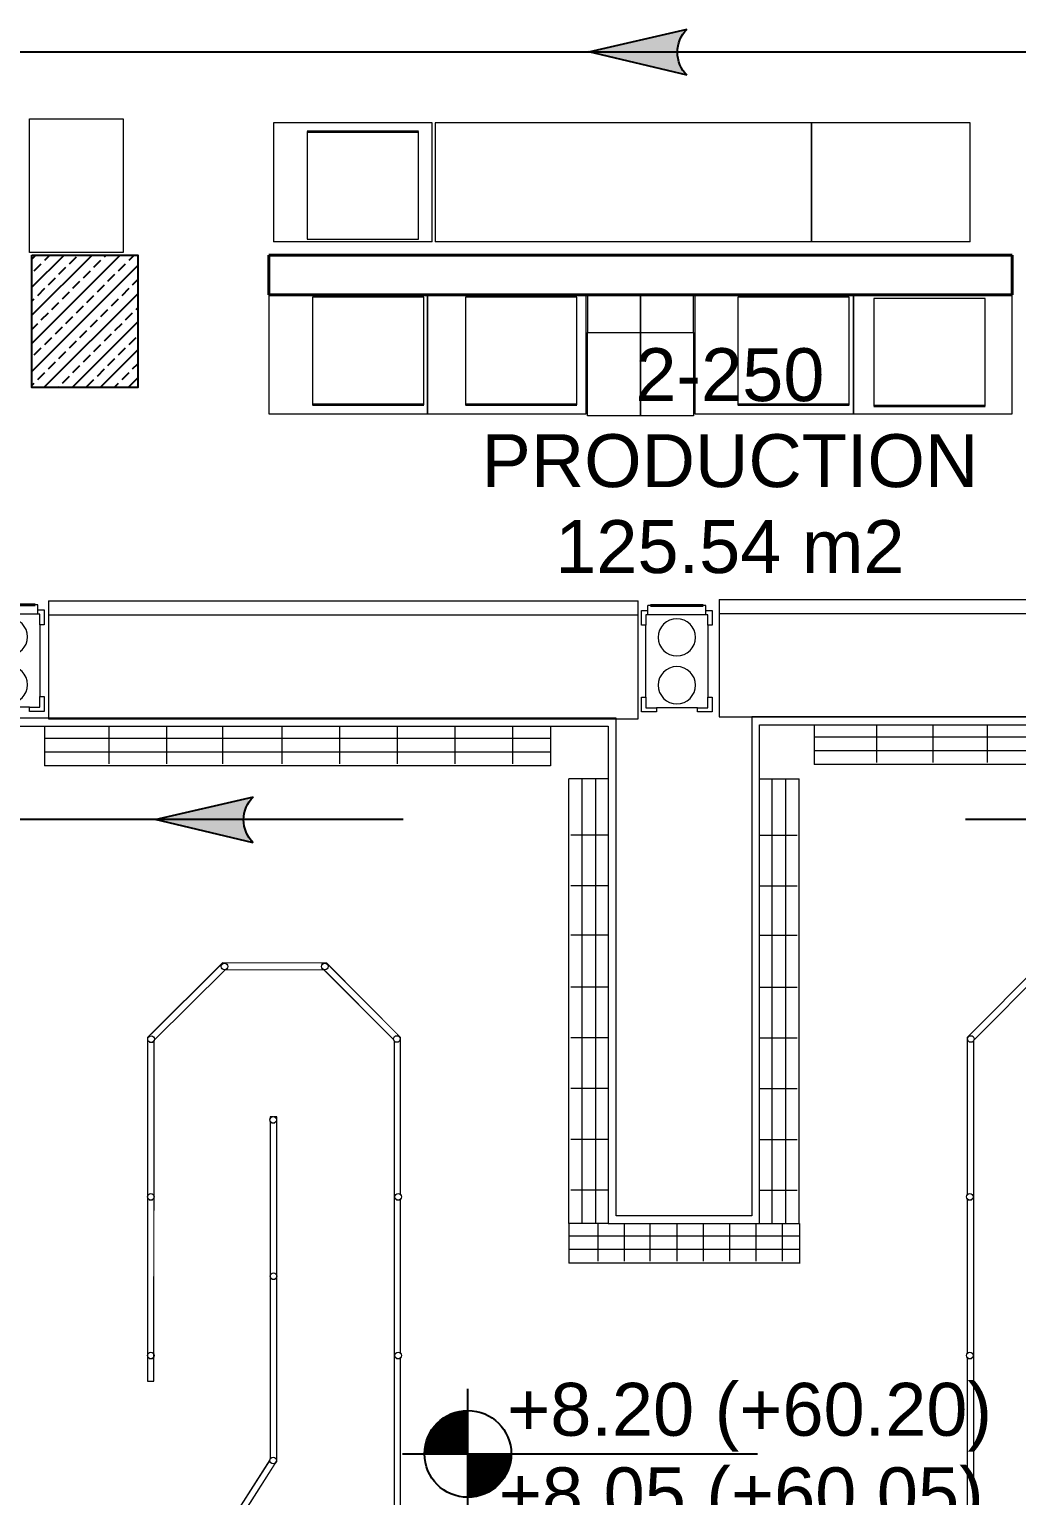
# Model space of a CAD drawing. Header units: metres. Extents: x -9891 to 773, y -8413 to 232.
# Drawn here: x -2600 to -1854, y -4176 to -3067 of the extents above; entities that cross this region are included whole.
import ezdxf
from ezdxf.enums import TextEntityAlignment as Align

# ---------------------------------------------------------------- set-up
doc = ezdxf.new("R2010")
doc.units = ezdxf.units.M
doc.header["$LTSCALE"] = 0.01
doc.header["$MEASUREMENT"] = 0
doc.linetypes.add('Wipeout_Contour', pattern=[5, 0, -5])
doc.layers.get('0').update_dxf_attribs({"color": 30, "lineweight": 0})
for name, color, linetype in [('6', 242, 'Continuous'), ('V-0_Hatch_Concrete', 252, 'Continuous'), ('V-2_Column', 160, 'Continuous'), ('V_KOT', 2, 'Continuous')]:
    doc.layers.add(name, color=color, linetype=linetype)
doc.layers.add('AI-040 @ 250', color=2, linetype='Continuous', lineweight=20)
doc.layers.add('SP1-Equipment', color=4, linetype='Continuous', lineweight=9)
doc.styles.add('ALANLAR_B8$0$ALANLAR_B8$0$VIVA_100', font='arial.ttf', dxfattribs={"height": 25})
doc.styles.add('ARIAL', font='arial.ttf', dxfattribs={"width": 0.9})

# ---------------------------------------------------------------- blocks, each defined once
blk = doc.blocks.new('150714_ARSA$0$KOLON 80X120')
at = {"layer": 'V-0_Hatch_Concrete'}
h = blk.add_hatch(dxfattribs=at)
h.set_pattern_fill('ANSI33', color=256, scale=60)
h.set_pattern_definition([(45, (-19036.79, -4512.143), (-10.606602, 10.606602), []), (45, (-19026.183, -4512.143), (-10.606602, 10.606602), [7.5, -3.75])])
h.paths.add_polyline_path([(0, 100), (80, 100), (80, 0), (0, 0)])
at = {"layer": 'V-2_Column'}
blk.add_lwpolyline([(0, 100), (80, 100), (80, 0), (0, 0), (0, 100)], dxfattribs=at)
blk = doc.blocks.new('Wall_191_1', base_point=(-14839, -24990))
at = {"layer": 'SP1-Equipment', "color": 7, "linetype": 'Continuous', "lineweight": 40}
for p, q in [((-14839, -24690), (-20459, -24690)), ((-20459, -24690), (-20459, -24990)), ((-14839, -24990), (-14839, -24690)), ((-20459, -24990), (-14839, -24990))]:
    blk.add_line(p, q, dxfattribs=at)
blk = doc.blocks.new('Wall_192_1', base_point=(-21902, -35378))
at = {"color": 254, "linetype": 'Wipeout_Contour', "lineweight": 0, "ltscale": 164787.174527}
blk.add_wipeout([(-21937, -35343), (-21902, -35378), (-21311, -34788), (-21347, -34752)], dxfattribs=at).dxf.layer = 'SP1-Equipment'
at = {"layer": 'SP1-Equipment', "color": 7, "linetype": 'Continuous', "lineweight": 20}
blk.add_line((-21937, -35343), (-21902, -35378), dxfattribs=at)
at = {"color": 254, "linetype": 'Wipeout_Contour', "lineweight": 0, "ltscale": 160488.646338}
blk.add_wipeout([(-21311, -34717), (-21276, -34752), (-20374, -33850), (-20409, -33815)], dxfattribs=at).dxf.layer = 'SP1-Equipment'
at = {"color": 254, "linetype": 'Wipeout_Contour', "lineweight": 0, "ltscale": 197449.507403}
blk.add_wipeout([(-20398, -33803), (-20409, -33815), (-20391, -33832), (-20399, -33814), (-20395, -33804)], dxfattribs=at).dxf.layer = 'SP1-Equipment'
at = {"color": 254, "linetype": 'Wipeout_Contour', "lineweight": 0, "ltscale": 285347.931055}
blk.add_wipeout([(-21311, -34717), (-21347, -34752), (-21324, -34775), (-21331, -34758), (-21324, -34740), (-21306, -34733), (-21288, -34740)], dxfattribs=at).dxf.layer = 'SP1-Equipment'
at = {"color": 254, "linetype": 'Wipeout_Contour', "lineweight": 0, "ltscale": 236939.0596}
blk.add_wipeout([(-20391, -33832), (-20374, -33850), (-20348, -33824), (-20352, -33822), (-20356, -33832), (-20374, -33839)], dxfattribs=at).dxf.layer = 'SP1-Equipment'
at = {"color": 254, "linetype": 'Wipeout_Contour', "lineweight": 0, "ltscale": 122378.811117}
blk.add_wipeout([(-21306, -34783), (-21324, -34775), (-21311, -34788)], dxfattribs=at).dxf.layer = 'SP1-Equipment'
at = {"color": 254, "linetype": 'Wipeout_Contour', "lineweight": 0, "ltscale": 122247.043925}
blk.add_wipeout([(-21276, -34752), (-21288, -34740), (-21281, -34757)], dxfattribs=at).dxf.layer = 'SP1-Equipment'
at = {"layer": 'SP1-Equipment', "color": 7, "linetype": 'Continuous', "lineweight": 20}
for p, q in [((-20398, -33803), (-21937, -35343)), ((-21281, -34757), (-20348, -33824)), ((-21902, -35378), (-21306, -34783))]:
    blk.add_line(p, q, dxfattribs=at)
blk = doc.blocks.new('Wall_193_1', base_point=(-20348, -33824))
at = {"color": 254, "linetype": 'Wipeout_Contour', "lineweight": 0, "ltscale": 155532.951918}
blk.add_wipeout([(-20398, -33789), (-20348, -33789), (-20348, -32445), (-20398, -32445)], dxfattribs=at).dxf.layer = 'SP1-Equipment'
at = {"color": 254, "linetype": 'Wipeout_Contour', "lineweight": 0, "ltscale": 151168.569912}
blk.add_wipeout([(-20398, -32395), (-20348, -32395), (-20348, -31264), (-20398, -31264)], dxfattribs=at).dxf.layer = 'SP1-Equipment'
at = {"color": 254, "linetype": 'Wipeout_Contour', "lineweight": 0, "ltscale": 197357.168452}
blk.add_wipeout([(-20398, -33789), (-20398, -33803), (-20395, -33804), (-20391, -33797), (-20374, -33789)], dxfattribs=at).dxf.layer = 'SP1-Equipment'
at = {"color": 254, "linetype": 'Wipeout_Contour', "lineweight": 0, "ltscale": 149276.262576}
blk.add_wipeout([(-20398, -31264), (-20373, -31264), (-20391, -31257), (-20398, -31241)], dxfattribs=at).dxf.layer = 'SP1-Equipment'
at = {"color": 254, "linetype": 'Wipeout_Contour', "lineweight": 0, "ltscale": 153135.422886}
blk.add_wipeout([(-20398, -32395), (-20398, -32420), (-20390, -32402), (-20373, -32395)], dxfattribs=at).dxf.layer = 'SP1-Equipment'
at = {"color": 254, "linetype": 'Wipeout_Contour', "lineweight": 0, "ltscale": 236764.454217}
blk.add_wipeout([(-20374, -33789), (-20356, -33797), (-20349, -33814), (-20352, -33822), (-20348, -33824), (-20348, -33789)], dxfattribs=at).dxf.layer = 'SP1-Equipment'
at = {"color": 254, "linetype": 'Wipeout_Contour', "lineweight": 0, "ltscale": 149160.402922}
blk.add_wipeout([(-20398, -31215), (-20398, -31237), (-20391, -31221), (-20374, -31215)], dxfattribs=at).dxf.layer = 'SP1-Equipment'
at = {"color": 254, "linetype": 'Wipeout_Contour', "lineweight": 0, "ltscale": 153251.203785}
blk.add_wipeout([(-20398, -32445), (-20373, -32445), (-20390, -32437), (-20398, -32420)], dxfattribs=at).dxf.layer = 'SP1-Equipment'
at = {"color": 254, "linetype": 'Wipeout_Contour', "lineweight": 0, "ltscale": 261007.814083}
blk.add_wipeout([(-20373, -31264), (-20348, -31264), (-20348, -31215), (-20372, -31215), (-20356, -31221), (-20348, -31239), (-20356, -31257)], dxfattribs=at).dxf.layer = 'SP1-Equipment'
at = {"color": 254, "linetype": 'Wipeout_Contour', "lineweight": 0, "ltscale": 153179.960017}
blk.add_wipeout([(-20373, -32445), (-20348, -32445), (-20348, -32420), (-20355, -32437)], dxfattribs=at).dxf.layer = 'SP1-Equipment'
at = {"layer": 'SP1-Equipment', "color": 7, "linetype": 'Continuous', "lineweight": 20}
for p, q in [((-20378, -31215), (-20398, -31215)), ((-20398, -31215), (-20398, -31233)), ((-20348, -31215), (-20369, -31215))]:
    blk.add_line(p, q, dxfattribs=at)
at = {"color": 254, "linetype": 'Wipeout_Contour', "lineweight": 0, "ltscale": 153064.134987}
blk.add_wipeout([(-20348, -32395), (-20373, -32395), (-20355, -32402), (-20348, -32420)], dxfattribs=at).dxf.layer = 'SP1-Equipment'
at = {"layer": 'SP1-Equipment', "color": 7, "linetype": 'Continuous', "lineweight": 20}
for p, q in [((-20398, -31245), (-20398, -33803)), ((-20348, -33824), (-20348, -31215))]:
    blk.add_line(p, q, dxfattribs=at)
blk = doc.blocks.new('Wall_195_1', base_point=(-19410, -34427))
at = {"color": 254, "linetype": 'Wipeout_Contour', "lineweight": 0, "ltscale": 155685.132144}
blk.add_wipeout([(-19460, -34395), (-19410, -34395), (-19410, -33045), (-19460, -33045)], dxfattribs=at).dxf.layer = 'SP1-Equipment'
at = {"color": 254, "linetype": 'Wipeout_Contour', "lineweight": 0, "ltscale": 151200.997762}
blk.add_wipeout([(-19460, -32995), (-19410, -32995), (-19410, -31845), (-19460, -31845)], dxfattribs=at).dxf.layer = 'SP1-Equipment'
at = {"color": 254, "linetype": 'Wipeout_Contour', "lineweight": 0, "ltscale": 197595.678534}
blk.add_wipeout([(-19460, -34406), (-19451, -34410), (-19448, -34402), (-19430, -34395), (-19460, -34395)], dxfattribs=at).dxf.layer = 'SP1-Equipment'
at = {"color": 254, "linetype": 'Wipeout_Contour', "lineweight": 0, "ltscale": 147116.760278}
blk.add_wipeout([(-19460, -31795), (-19410, -31795), (-19410, -30652), (-19460, -30652)], dxfattribs=at).dxf.layer = 'SP1-Equipment'
at = {"color": 254, "linetype": 'Wipeout_Contour', "lineweight": 0, "ltscale": 268246.837725}
blk.add_wipeout([(-19460, -33045), (-19430, -33045), (-19448, -33037), (-19455, -33020), (-19448, -33002), (-19430, -32995), (-19460, -32995)], dxfattribs=at).dxf.layer = 'SP1-Equipment'
at = {"color": 254, "linetype": 'Wipeout_Contour', "lineweight": 0, "ltscale": 158002.79646}
blk.add_wipeout([(-19410, -34395), (-19430, -34395), (-19412, -34402), (-19410, -34407)], dxfattribs=at).dxf.layer = 'SP1-Equipment'
at = {"color": 254, "linetype": 'Wipeout_Contour', "lineweight": 0, "ltscale": 181488.29073}
blk.add_wipeout([(-19460, -30635), (-19460, -30636), (-19460, -30652), (-19438, -30652), (-19456, -30644)], dxfattribs=at).dxf.layer = 'SP1-Equipment'
at = {"color": 254, "linetype": 'Wipeout_Contour', "lineweight": 0, "ltscale": 261043.692297}
blk.add_wipeout([(-19460, -31845), (-19430, -31845), (-19448, -31837), (-19455, -31820), (-19448, -31802), (-19430, -31795), (-19460, -31795)], dxfattribs=at).dxf.layer = 'SP1-Equipment'
at = {"color": 254, "linetype": 'Wipeout_Contour', "lineweight": 0, "ltscale": 153150.735117}
blk.add_wipeout([(-19430, -32995), (-19412, -33002), (-19410, -33007), (-19410, -32995)], dxfattribs=at).dxf.layer = 'SP1-Equipment'
at = {"color": 254, "linetype": 'Wipeout_Contour', "lineweight": 0, "ltscale": 217623.104121}
blk.add_wipeout([(-19421, -30644), (-19438, -30652), (-19410, -30652), (-19410, -30615), (-19417, -30618), (-19413, -30627)], dxfattribs=at).dxf.layer = 'SP1-Equipment'
at = {"color": 254, "linetype": 'Wipeout_Contour', "lineweight": 0, "ltscale": 149033.580876}
blk.add_wipeout([(-19430, -31795), (-19412, -31802), (-19410, -31807), (-19410, -31795)], dxfattribs=at).dxf.layer = 'SP1-Equipment'
at = {"color": 254, "linetype": 'Wipeout_Contour', "lineweight": 0, "ltscale": 153290.28981}
blk.add_wipeout([(-19412, -33037), (-19430, -33045), (-19410, -33045), (-19410, -33033)], dxfattribs=at).dxf.layer = 'SP1-Equipment'
at = {"layer": 'SP1-Equipment', "color": 7, "linetype": 'Continuous', "lineweight": 20}
blk.add_line((-19410, -34404), (-19410, -33035), dxfattribs=at)
at = {"color": 254, "linetype": 'Wipeout_Contour', "lineweight": 0, "ltscale": 149171.77784}
blk.add_wipeout([(-19412, -31837), (-19430, -31845), (-19410, -31845), (-19410, -31833)], dxfattribs=at).dxf.layer = 'SP1-Equipment'
at = {"layer": 'SP1-Equipment', "color": 7, "linetype": 'Continuous', "lineweight": 20}
for p, q in [((-19460, -30638), (-19460, -34406)), ((-19410, -31804), (-19410, -30615)), ((-19410, -33004), (-19410, -31835))]:
    blk.add_line(p, q, dxfattribs=at)
blk = doc.blocks.new('Wall_196_1', base_point=(-19410, -30615))
at = {"color": 254, "linetype": 'Wipeout_Contour', "lineweight": 0, "ltscale": 144760.272851}
blk.add_wipeout([(-19472, -30624), (-19436, -30589), (-19946, -30077), (-19982, -30112)], dxfattribs=at).dxf.layer = 'SP1-Equipment'
at = {"color": 254, "linetype": 'Wipeout_Contour', "lineweight": 0, "ltscale": 180659.585235}
blk.add_wipeout([(-19990, -30102), (-19990, -30103), (-19982, -30112), (-19967, -30097), (-19984, -30104)], dxfattribs=at).dxf.layer = 'SP1-Equipment'
at = {"color": 254, "linetype": 'Wipeout_Contour', "lineweight": 0, "ltscale": 181435.327927}
blk.add_wipeout([(-19456, -30609), (-19472, -30624), (-19460, -30636), (-19460, -30635), (-19463, -30627)], dxfattribs=at).dxf.layer = 'SP1-Equipment'
at = {"color": 254, "linetype": 'Wipeout_Contour', "lineweight": 0, "ltscale": 216565.210389}
blk.add_wipeout([(-19972, -30059), (-19967, -30061), (-19959, -30079), (-19967, -30097), (-19946, -30077), (-19969, -30053)], dxfattribs=at).dxf.layer = 'SP1-Equipment'
at = {"color": 254, "linetype": 'Wipeout_Contour', "lineweight": 0, "ltscale": 217520.042622}
blk.add_wipeout([(-19456, -30609), (-19438, -30602), (-19421, -30609), (-19417, -30618), (-19410, -30615), (-19436, -30589)], dxfattribs=at).dxf.layer = 'SP1-Equipment'
at = {"layer": 'SP1-Equipment', "color": 7, "linetype": 'Continuous', "lineweight": 20}
for p, q in [((-19990, -30103), (-19462, -30634)), ((-19410, -30615), (-19969, -30053))]:
    blk.add_line(p, q, dxfattribs=at)
blk = doc.blocks.new('Wall_197_1', base_point=(-19969, -30053))
at = {"color": 254, "linetype": 'Wipeout_Contour', "lineweight": 0, "ltscale": 145294.221551}
blk.add_wipeout([(-20009, -30103), (-20009, -30053), (-20718, -30051), (-20718, -30101)], dxfattribs=at).dxf.layer = 'SP1-Equipment'
at = {"color": 254, "linetype": 'Wipeout_Contour', "lineweight": 0, "ltscale": 219101.109035}
blk.add_wipeout([(-20757, -30051), (-20754, -30058), (-20743, -30053), (-20725, -30061), (-20718, -30078), (-20718, -30051)], dxfattribs=at).dxf.layer = 'SP1-Equipment'
at = {"color": 254, "linetype": 'Wipeout_Contour', "lineweight": 0, "ltscale": 180681.762035}
blk.add_wipeout([(-20009, -30079), (-20009, -30103), (-19990, -30103), (-19990, -30102), (-20002, -30097)], dxfattribs=at).dxf.layer = 'SP1-Equipment'
at = {"color": 254, "linetype": 'Wipeout_Contour', "lineweight": 0, "ltscale": 182711.771624}
blk.add_wipeout([(-20736, -30101), (-20736, -30101), (-20718, -30101), (-20718, -30078), (-20725, -30096)], dxfattribs=at).dxf.layer = 'SP1-Equipment'
at = {"color": 254, "linetype": 'Wipeout_Contour', "lineweight": 0, "ltscale": 216601.68953}
blk.add_wipeout([(-20009, -30053), (-20009, -30079), (-20002, -30061), (-19984, -30054), (-19972, -30059), (-19969, -30053)], dxfattribs=at).dxf.layer = 'SP1-Equipment'
at = {"layer": 'SP1-Equipment', "color": 7, "linetype": 'Continuous', "lineweight": 20}
for p, q in [((-19969, -30053), (-20757, -30051)), ((-20733, -30101), (-19990, -30103))]:
    blk.add_line(p, q, dxfattribs=at)
blk = doc.blocks.new('Wall_198_1', base_point=(-20757, -30051))
at = {"color": 254, "linetype": 'Wipeout_Contour', "lineweight": 0, "ltscale": 147680.914156}
blk.add_wipeout([(-20746, -30111), (-20781, -30075), (-21300, -30590), (-21264, -30626)], dxfattribs=at).dxf.layer = 'SP1-Equipment'
at = {"color": 254, "linetype": 'Wipeout_Contour', "lineweight": 0, "ltscale": 219251.439075}
blk.add_wipeout([(-20781, -30075), (-20760, -30096), (-20768, -30078), (-20760, -30061), (-20754, -30058), (-20757, -30051)], dxfattribs=at).dxf.layer = 'SP1-Equipment'
at = {"color": 254, "linetype": 'Wipeout_Contour', "lineweight": 0, "ltscale": 223757.491699}
blk.add_wipeout([(-21324, -30615), (-21318, -30617), (-21315, -30610), (-21298, -30603), (-21280, -30610), (-21300, -30590)], dxfattribs=at).dxf.layer = 'SP1-Equipment'
at = {"color": 254, "linetype": 'Wipeout_Contour', "lineweight": 0, "ltscale": 182789.301504}
blk.add_wipeout([(-20743, -30103), (-20760, -30096), (-20746, -30111), (-20736, -30101), (-20736, -30101)], dxfattribs=at).dxf.layer = 'SP1-Equipment'
at = {"color": 254, "linetype": 'Wipeout_Contour', "lineweight": 0, "ltscale": 186451.354066}
blk.add_wipeout([(-21264, -30626), (-21280, -30610), (-21273, -30628), (-21276, -30635), (-21274, -30636)], dxfattribs=at).dxf.layer = 'SP1-Equipment'
at = {"layer": 'SP1-Equipment', "color": 7, "linetype": 'Continuous', "lineweight": 20}
for p, q in [((-20757, -30051), (-21324, -30615)), ((-21274, -30635), (-20737, -30103))]:
    blk.add_line(p, q, dxfattribs=at)
blk = doc.blocks.new('Wall_199_1', base_point=(-21324, -30615))
at = {"color": 254, "linetype": 'Wipeout_Contour', "lineweight": 0, "ltscale": 151192.048103}
blk.add_wipeout([(-21274, -30653), (-21324, -30653), (-21325, -31795), (-21275, -31795)], dxfattribs=at).dxf.layer = 'SP1-Equipment'
at = {"color": 254, "linetype": 'Wipeout_Contour', "lineweight": 0, "ltscale": 223930.930162}
blk.add_wipeout([(-21324, -30653), (-21298, -30653), (-21315, -30645), (-21323, -30628), (-21318, -30617), (-21324, -30615)], dxfattribs=at).dxf.layer = 'SP1-Equipment'
at = {"color": 254, "linetype": 'Wipeout_Contour', "lineweight": 0, "ltscale": 155167.83405}
blk.add_wipeout([(-21275, -31845), (-21325, -31845), (-21325, -32995), (-21275, -32995)], dxfattribs=at).dxf.layer = 'SP1-Equipment'
at = {"color": 254, "linetype": 'Wipeout_Contour', "lineweight": 0, "ltscale": 186543.487463}
blk.add_wipeout([(-21280, -30645), (-21298, -30653), (-21274, -30653), (-21274, -30636), (-21276, -30635)], dxfattribs=at).dxf.layer = 'SP1-Equipment'
at = {"color": 254, "linetype": 'Wipeout_Contour', "lineweight": 0, "ltscale": 153256.393601}
blk.add_wipeout([(-21325, -31845), (-21300, -31845), (-21317, -31837), (-21325, -31820)], dxfattribs=at).dxf.layer = 'SP1-Equipment'
at = {"color": 254, "linetype": 'Wipeout_Contour', "lineweight": 0, "ltscale": 157544.694795}
blk.add_wipeout([(-21275, -33045), (-21325, -33045), (-21325, -33215), (-21275, -33215)], dxfattribs=at).dxf.layer = 'SP1-Equipment'
at = {"layer": 'SP1-Equipment', "color": 7, "linetype": 'Continuous', "lineweight": 20}
blk.add_line((-21325, -33215), (-21275, -33215), dxfattribs=at)
at = {"color": 254, "linetype": 'Wipeout_Contour', "lineweight": 0, "ltscale": 153142.755473}
blk.add_wipeout([(-21325, -31795), (-21325, -31820), (-21317, -31802), (-21300, -31795)], dxfattribs=at).dxf.layer = 'SP1-Equipment'
at = {"color": 254, "linetype": 'Wipeout_Contour', "lineweight": 0, "ltscale": 157268.036136}
blk.add_wipeout([(-21325, -33045), (-21300, -33045), (-21318, -33037), (-21325, -33020)], dxfattribs=at).dxf.layer = 'SP1-Equipment'
at = {"color": 254, "linetype": 'Wipeout_Contour', "lineweight": 0, "ltscale": 153181.916459}
blk.add_wipeout([(-21300, -31845), (-21275, -31845), (-21275, -31820), (-21282, -31837)], dxfattribs=at).dxf.layer = 'SP1-Equipment'
at = {"color": 254, "linetype": 'Wipeout_Contour', "lineweight": 0, "ltscale": 157153.121521}
blk.add_wipeout([(-21325, -32995), (-21325, -33020), (-21318, -33002), (-21300, -32995)], dxfattribs=at).dxf.layer = 'SP1-Equipment'
at = {"color": 254, "linetype": 'Wipeout_Contour', "lineweight": 0, "ltscale": 153068.233055}
blk.add_wipeout([(-21275, -31795), (-21300, -31795), (-21282, -31802), (-21275, -31820)], dxfattribs=at).dxf.layer = 'SP1-Equipment'
at = {"color": 254, "linetype": 'Wipeout_Contour', "lineweight": 0, "ltscale": 157195.459299}
blk.add_wipeout([(-21300, -33045), (-21275, -33045), (-21275, -33020), (-21282, -33037)], dxfattribs=at).dxf.layer = 'SP1-Equipment'
at = {"color": 254, "linetype": 'Wipeout_Contour', "lineweight": 0, "ltscale": 157080.501206}
blk.add_wipeout([(-21275, -32995), (-21300, -32995), (-21282, -33002), (-21275, -33020)], dxfattribs=at).dxf.layer = 'SP1-Equipment'
at = {"layer": 'SP1-Equipment', "color": 7, "linetype": 'Continuous', "lineweight": 20}
for p, q in [((-21324, -30615), (-21325, -33215)), ((-21275, -33215), (-21274, -30637))]:
    blk.add_line(p, q, dxfattribs=at)
blk = doc.blocks.new('Wall_203_1', base_point=(-17840, -28201))
at = {"color": 254, "linetype": 'Wipeout_Contour', "lineweight": 0, "ltscale": 139066.899925}
blk.add_wipeout([(-17780, -28201), (-22585, -28201), (-22585, -28261), (-17840, -28261)], dxfattribs=at).dxf.layer = 'SP1-Equipment'
at = {"layer": 'SP1-Equipment', "color": 7, "linetype": 'Continuous', "lineweight": 20}
for p, q in [((-17780, -28201), (-22585, -28201)), ((-22585, -28201), (-22585, -28261)), ((-22585, -28261), (-17840, -28261))]:
    blk.add_line(p, q, dxfattribs=at)
blk = doc.blocks.new('Wall_204_1', base_point=(-17840, -28201))
at = {"color": 254, "linetype": 'Wipeout_Contour', "lineweight": 0, "ltscale": 139992.159244}
blk.add_wipeout([(-17840, -28261), (-17840, -32023), (-17780, -31963), (-17780, -28201)], dxfattribs=at).dxf.layer = 'SP1-Equipment'
at = {"layer": 'SP1-Equipment', "color": 7, "linetype": 'Continuous', "lineweight": 20}
for p, q in [((-17840, -28261), (-17840, -32023)), ((-17780, -31963), (-17780, -28201))]:
    blk.add_line(p, q, dxfattribs=at)
blk = doc.blocks.new('Wall_205_1', base_point=(-17840, -32023))
at = {"color": 254, "linetype": 'Wipeout_Contour', "lineweight": 0, "ltscale": 145435.481908}
blk.add_wipeout([(-17840, -32023), (-16696, -32023), (-16756, -31963), (-17780, -31963)], dxfattribs=at).dxf.layer = 'SP1-Equipment'
at = {"layer": 'SP1-Equipment', "color": 7, "linetype": 'Continuous', "lineweight": 20}
for p, q in [((-17840, -32023), (-16696, -32023)), ((-16756, -31963), (-17780, -31963))]:
    blk.add_line(p, q, dxfattribs=at)
blk = doc.blocks.new('Wall_206_1', base_point=(-16696, -32023))
at = {"color": 254, "linetype": 'Wipeout_Contour', "lineweight": 0, "ltscale": 137814.213716}
blk.add_wipeout([(-16696, -32023), (-16696, -28251), (-16756, -28191), (-16756, -31963)], dxfattribs=at).dxf.layer = 'SP1-Equipment'
at = {"layer": 'SP1-Equipment', "color": 7, "linetype": 'Continuous', "lineweight": 20}
for p, q in [((-16756, -28191), (-16756, -31963)), ((-16696, -32023), (-16696, -28251))]:
    blk.add_line(p, q, dxfattribs=at)
blk = doc.blocks.new('Wall_207_1', base_point=(-16696, -28251))
at = {"color": 254, "linetype": 'Wipeout_Contour', "lineweight": 0, "ltscale": 126907.723202}
blk.add_wipeout([(-16696, -28251), (-11953, -28251), (-11953, -28191), (-16756, -28191)], dxfattribs=at).dxf.layer = 'SP1-Equipment'
at = {"layer": 'SP1-Equipment', "color": 7, "linetype": 'Continuous', "lineweight": 20}
for p, q in [((-11953, -28191), (-16756, -28191)), ((-16696, -28251), (-11953, -28251)), ((-11953, -28251), (-11953, -28191))]:
    blk.add_line(p, q, dxfattribs=at)
blk = doc.blocks.new('Wall_242_1', base_point=(-15127, -34427))
at = {"color": 254, "linetype": 'Wipeout_Contour', "lineweight": 0, "ltscale": 138738.496948}
blk.add_wipeout([(-15077, -30652), (-15127, -30652), (-15127, -31795), (-15077, -31795)], dxfattribs=at).dxf.layer = 'SP1-Equipment'
at = {"color": 254, "linetype": 'Wipeout_Contour', "lineweight": 0, "ltscale": 204973.164877}
blk.add_wipeout([(-15127, -30615), (-15127, -30652), (-15099, -30652), (-15117, -30644), (-15124, -30627), (-15121, -30618)], dxfattribs=at).dxf.layer = 'SP1-Equipment'
at = {"color": 254, "linetype": 'Wipeout_Contour', "lineweight": 0, "ltscale": 143062.170018}
blk.add_wipeout([(-15077, -31845), (-15127, -31845), (-15127, -32995), (-15077, -32995)], dxfattribs=at).dxf.layer = 'SP1-Equipment'
at = {"color": 254, "linetype": 'Wipeout_Contour', "lineweight": 0, "ltscale": 170772.384266}
blk.add_wipeout([(-15082, -30644), (-15099, -30652), (-15077, -30652), (-15077, -30636), (-15078, -30635)], dxfattribs=at).dxf.layer = 'SP1-Equipment'
at = {"color": 254, "linetype": 'Wipeout_Contour', "lineweight": 0, "ltscale": 140993.313667}
blk.add_wipeout([(-15127, -31845), (-15108, -31845), (-15125, -31837), (-15127, -31833)], dxfattribs=at).dxf.layer = 'SP1-Equipment'
at = {"color": 254, "linetype": 'Wipeout_Contour', "lineweight": 0, "ltscale": 147792.958436}
blk.add_wipeout([(-15077, -33045), (-15127, -33045), (-15127, -34395), (-15077, -34395)], dxfattribs=at).dxf.layer = 'SP1-Equipment'
at = {"color": 254, "linetype": 'Wipeout_Contour', "lineweight": 0, "ltscale": 140847.088047}
blk.add_wipeout([(-15127, -31795), (-15127, -31807), (-15125, -31802), (-15108, -31795)], dxfattribs=at).dxf.layer = 'SP1-Equipment'
at = {"color": 254, "linetype": 'Wipeout_Contour', "lineweight": 0, "ltscale": 145343.758483}
blk.add_wipeout([(-15127, -33045), (-15108, -33045), (-15125, -33037), (-15127, -33033)], dxfattribs=at).dxf.layer = 'SP1-Equipment'
at = {"color": 254, "linetype": 'Wipeout_Contour', "lineweight": 0, "ltscale": 150305.61431}
blk.add_wipeout([(-15108, -34395), (-15127, -34395), (-15127, -34407), (-15125, -34402)], dxfattribs=at).dxf.layer = 'SP1-Equipment'
at = {"color": 254, "linetype": 'Wipeout_Contour', "lineweight": 0, "ltscale": 246516.552747}
blk.add_wipeout([(-15108, -31845), (-15077, -31845), (-15077, -31795), (-15108, -31795), (-15090, -31802), (-15083, -31820), (-15090, -31837)], dxfattribs=at).dxf.layer = 'SP1-Equipment'
at = {"color": 254, "linetype": 'Wipeout_Contour', "lineweight": 0, "ltscale": 145196.562148}
blk.add_wipeout([(-15127, -32995), (-15127, -33007), (-15125, -33002), (-15108, -32995)], dxfattribs=at).dxf.layer = 'SP1-Equipment'
at = {"color": 254, "linetype": 'Wipeout_Contour', "lineweight": 0, "ltscale": 187823.794576}
blk.add_wipeout([(-15077, -34395), (-15108, -34395), (-15090, -34402), (-15086, -34410), (-15077, -34406)], dxfattribs=at).dxf.layer = 'SP1-Equipment'
at = {"layer": 'SP1-Equipment', "color": 7, "linetype": 'Continuous', "lineweight": 20}
blk.add_line((-15127, -30615), (-15127, -31804), dxfattribs=at)
at = {"color": 254, "linetype": 'Wipeout_Contour', "lineweight": 0, "ltscale": 254131.791586}
blk.add_wipeout([(-15108, -33045), (-15077, -33045), (-15077, -32995), (-15108, -32995), (-15090, -33002), (-15083, -33020), (-15090, -33037)], dxfattribs=at).dxf.layer = 'SP1-Equipment'
at = {"layer": 'SP1-Equipment', "color": 7, "linetype": 'Continuous', "lineweight": 20}
for p, q in [((-15077, -34406), (-15077, -30638)), ((-15127, -31835), (-15127, -33004)), ((-15127, -33035), (-15127, -34404))]:
    blk.add_line(p, q, dxfattribs=at)
blk = doc.blocks.new('Wall_243_1', base_point=(-15127, -30615))
at = {"color": 254, "linetype": 'Wipeout_Contour', "lineweight": 0, "ltscale": 135118.122804}
blk.add_wipeout([(-14556, -30112), (-14591, -30077), (-15101, -30589), (-15066, -30624)], dxfattribs=at).dxf.layer = 'SP1-Equipment'
at = {"color": 254, "linetype": 'Wipeout_Contour', "lineweight": 0, "ltscale": 200500.570138}
blk.add_wipeout([(-14591, -30077), (-14571, -30097), (-14578, -30079), (-14571, -30061), (-14566, -30059), (-14568, -30053)], dxfattribs=at).dxf.layer = 'SP1-Equipment'
at = {"color": 254, "linetype": 'Wipeout_Contour', "lineweight": 0, "ltscale": 204795.315543}
blk.add_wipeout([(-15127, -30615), (-15121, -30618), (-15117, -30609), (-15099, -30602), (-15082, -30609), (-15101, -30589)], dxfattribs=at).dxf.layer = 'SP1-Equipment'
at = {"color": 254, "linetype": 'Wipeout_Contour', "lineweight": 0, "ltscale": 167188.552182}
blk.add_wipeout([(-14553, -30104), (-14571, -30097), (-14556, -30112), (-14547, -30103), (-14548, -30102)], dxfattribs=at).dxf.layer = 'SP1-Equipment'
at = {"color": 254, "linetype": 'Wipeout_Contour', "lineweight": 0, "ltscale": 170677.667161}
blk.add_wipeout([(-15082, -30609), (-15074, -30627), (-15078, -30635), (-15077, -30636), (-15066, -30624)], dxfattribs=at).dxf.layer = 'SP1-Equipment'
at = {"layer": 'SP1-Equipment', "color": 7, "linetype": 'Continuous', "lineweight": 20}
for p, q in [((-14568, -30053), (-15127, -30615)), ((-15075, -30634), (-14547, -30103))]:
    blk.add_line(p, q, dxfattribs=at)
blk = doc.blocks.new('Column_72_1', base_point=(-20374, -33814))
at = {"layer": 'SP1-Equipment', "color": 7, "linetype": 'Continuous', "lineweight": 20}
blk.add_circle((-20374, -33814), 25, dxfattribs=at)
blk = doc.blocks.new('Column_73_1', base_point=(-20373, -32420))
at = {"layer": 'SP1-Equipment', "color": 7, "linetype": 'Continuous', "lineweight": 20}
blk.add_circle((-20373, -32420), 25, dxfattribs=at)
blk = doc.blocks.new('Column_74_1', base_point=(-20373, -31239))
at = {"layer": 'SP1-Equipment', "color": 7, "linetype": 'Continuous', "lineweight": 20}
blk.add_circle((-20373, -31239), 25, dxfattribs=at)
blk = doc.blocks.new('Column_75_1', base_point=(-21300, -33020))
at = {"layer": 'SP1-Equipment', "color": 7, "linetype": 'Continuous', "lineweight": 20}
blk.add_circle((-21300, -33020), 25, dxfattribs=at)
blk = doc.blocks.new('Column_76_1', base_point=(-21300, -31820))
at = {"layer": 'SP1-Equipment', "color": 7, "linetype": 'Continuous', "lineweight": 20}
blk.add_circle((-21300, -31820), 25, dxfattribs=at)
blk = doc.blocks.new('Column_77_1', base_point=(-21298, -30628))
at = {"layer": 'SP1-Equipment', "color": 7, "linetype": 'Continuous', "lineweight": 20}
blk.add_circle((-21298, -30628), 25, dxfattribs=at)
blk = doc.blocks.new('Column_78_1', base_point=(-20743, -30078))
at = {"layer": 'SP1-Equipment', "color": 7, "linetype": 'Continuous', "lineweight": 20}
blk.add_circle((-20743, -30078), 25, dxfattribs=at)
blk = doc.blocks.new('Column_79_1', base_point=(-19984, -30079))
at = {"layer": 'SP1-Equipment', "color": 7, "linetype": 'Continuous', "lineweight": 20}
blk.add_circle((-19984, -30079), 25, dxfattribs=at)
blk = doc.blocks.new('Column_80_1', base_point=(-19438, -30627))
at = {"layer": 'SP1-Equipment', "color": 7, "linetype": 'Continuous', "lineweight": 20}
blk.add_circle((-19438, -30627), 25, dxfattribs=at)
blk = doc.blocks.new('Column_81_1', base_point=(-19430, -31820))
at = {"layer": 'SP1-Equipment', "color": 7, "linetype": 'Continuous', "lineweight": 20}
blk.add_circle((-19430, -31820), 25, dxfattribs=at)
blk = doc.blocks.new('Column_82_1', base_point=(-19430, -33020))
at = {"layer": 'SP1-Equipment', "color": 7, "linetype": 'Continuous', "lineweight": 20}
blk.add_circle((-19430, -33020), 25, dxfattribs=at)
blk = doc.blocks.new('Column_85_1', base_point=(-15099, -30627))
at = {"layer": 'SP1-Equipment', "color": 7, "linetype": 'Continuous', "lineweight": 20}
blk.add_circle((-15099, -30627), 25, dxfattribs=at)
blk = doc.blocks.new('Column_93_1', base_point=(-15108, -31820))
at = {"layer": 'SP1-Equipment', "color": 7, "linetype": 'Continuous', "lineweight": 20}
blk.add_circle((-15108, -31820), 25, dxfattribs=at)
blk = doc.blocks.new('Column_97_1', base_point=(-15108, -33020))
at = {"layer": 'SP1-Equipment', "color": 7, "linetype": 'Continuous', "lineweight": 20}
blk.add_circle((-15108, -33020), 25, dxfattribs=at)
blk = doc.blocks.new('Work table for oven')
at = {"layer": 'SP1-Equipment', "color": 7, "linetype": 'Continuous', "lineweight": 20}
for p, q in [((0, 900), (0, 0)), ((0, 900), (1200, 900)), ((1200, 0), (1200, 900)), ((0, 0), (1200, 0))]:
    blk.add_line(p, q, dxfattribs=at)
blk = doc.blocks.new('Convection oven 6 X GN')
at = {"layer": 'SP1-Equipment', "color": 7, "linetype": 'Continuous', "lineweight": 20}
for p, q in [((0, 814), (0, 36)), ((841, 814), (0, 814)), ((841, 36), (841, 814))]:
    blk.add_line(p, q, dxfattribs=at)
at = {"layer": 'SP1-Equipment', "color": 7, "linetype": 'Continuous', "lineweight": 35}
blk.add_line((841, 36), (0, 36), dxfattribs=at)
blk = doc.blocks.new('Fry master')
at = {"layer": 'SP1-Equipment', "color": 7, "linetype": 'Continuous', "lineweight": 20}
for p, q in [((0, 855), (400, 855)), ((0, 266), (0, 855)), ((400, 855), (400, 266)), ((400, 266), (0, 266)), ((0, 266), (0, 0)), ((400, 0), (400, 266)), ((0, 0), (400, 0))]:
    blk.add_line(p, q, dxfattribs=at)
blk = doc.blocks.new('SSN_Tray rail long straight')
at = {"layer": 'SP1-Equipment', "color": 7, "linetype": 'Continuous', "lineweight": 13}
for p, q in [((0, 8773), (300, 8773)), ((94, 15), (94, 8758)), ((197, 15), (197, 8758)), ((300, 0), (300, 8773)), ((0, 7662), (285, 7662)), ((285, 7662), (285, 7662)), ((0, 6662), (285, 6662)), ((0, 5691), (285, 5691)), ((0, 4662), (285, 4662)), ((0, 3662), (285, 3662)), ((0, 2662), (285, 2662)), ((0, 1662), (285, 1662)), ((0, 662), (285, 662)), ((0, 0), (301, 0))]:
    blk.add_line(p, q, dxfattribs=at)
blk = doc.blocks.new('Tray rail long straight')
at = {"layer": 'SP1-Equipment', "color": 7, "linetype": 'Continuous', "lineweight": 13}
for p, q in [((0, 8773), (300, 8773)), ((300, 0), (300, 8773)), ((94, 15), (94, 8758)), ((197, 15), (197, 8758)), ((0, 7662), (285, 7662)), ((285, 7662), (285, 7662)), ((0, 6662), (285, 6662)), ((0, 5691), (285, 5691)), ((0, 4662), (285, 4662)), ((0, 3662), (285, 3662)), ((0, 2662), (285, 2662)), ((0, 1662), (285, 1662)), ((0, 662), (285, 662)), ((0, 0), (301, 0))]:
    blk.add_line(p, q, dxfattribs=at)
blk = doc.blocks.new('Bain marie 9')
at = {"layer": 'SP1-Equipment', "color": 7, "linetype": 'Continuous', "lineweight": 20}
for p, q in [((0, 898.6), (0, 790.6)), ((0, 898.6), (1152, 898.6)), ((1152, 898.6), (2250.8, 898.6)), ((2250.8, 898.6), (3402.6, 898.6)), ((3402.6, 790), (3402.6, 898.6)), ((0, 790.6), (0, 0)), ((3402.6, 790), (0, 790)), ((3402.6, 0), (3402.6, 790)), ((0, 0), (53, 0)), ((53, 0), (1151.8, 0)), ((1151.8, 0), (2250.6, 0)), ((2250.6, 0), (3349.6, 0)), ((3349.6, 0), (3402.6, 0))]:
    blk.add_line(p, q, dxfattribs=at)
blk = doc.blocks.new('SSN_Plate dispenser')
at = {"layer": 'SP1-Equipment', "color": 7, "linetype": 'Continuous', "lineweight": 20}
for p, q in [((112, 805), (0, 805)), ((0, 805), (0, 693)), ((112, 773), (112, 805)), ((533, 805), (421, 805)), ((421, 805), (421, 773)), ((533, 693), (533, 805)), ((0, 693), (32, 693)), ((32, 773), (112, 773)), ((32, 693), (32, 773)), ((32, 693), (32, 150)), ((421, 773), (112, 773)), ((421, 773), (501, 773)), ((501, 773), (501, 693)), ((501, 150), (501, 693)), ((501, 693), (533, 693)), ((32, 150), (0, 150)), ((0, 150), (0, 38)), ((32, 70), (32, 150)), ((533, 150), (501, 150)), ((501, 150), (501, 70)), ((533, 38), (533, 150)), ((0, 38), (46, 38)), ((501, 70), (32, 70)), ((46, 70), (46, 0)), ((66, 0), (46, 0)), ((112, 70), (66, 70)), ((466, 70), (421, 70)), ((486, 70), (486, 0)), ((486, 38), (533, 38)), ((486, 0), (466, 0))]:
    blk.add_line(p, q, dxfattribs=at)
at = {"layer": 'SP1-Equipment', "color": 7, "linetype": 'Continuous', "lineweight": 40}
for q in [(66, 0), (466, 0)]:
    blk.add_line((66, 0), q, dxfattribs=at)
at = {"layer": 'SP1-Equipment', "color": 7, "linetype": 'Continuous', "lineweight": 13}
for centre in [(266, 603), (266, 241)]:
    blk.add_circle(centre, 141, dxfattribs=at)
blk = doc.blocks.new('SSN_Work table 1800')
at = {"layer": 'SP1-Equipment', "color": 7, "linetype": 'Continuous', "lineweight": 20}
for p, q in [((1800, 703), (0, 703)), ((0, 703), (0, 2)), ((1800, 2), (1800, 703)), ((0, 2), (1800, 2))]:
    blk.add_line(p, q, dxfattribs=at)
blk = doc.blocks.new('A$C10196342')
at = {"layer": 'SP1-Equipment', "color": 7, "linetype": 'Continuous', "lineweight": 20, "xscale": -0.5610573437507946, "yscale": 1.010471066118697, "zscale": 999.9999999999994, "rotation": 270}
blk.add_blockref('SSN_Work table 1800', (-16822, -24180), dxfattribs=at)
at = {"layer": 'SP1-Equipment', "color": 7, "linetype": 'Continuous', "lineweight": 20, "zscale": 999.9999999999994, "rotation": 180}
for p in [(-13775, -23200), (-9708, -23200)]:
    blk.add_blockref('Work table for oven', p, dxfattribs=at)
for name, p, yscale in [('Convection oven 6 X GN', (-13879, -23228), 1.045596833367145), ('Fry master', (-12200, -24500), 1.071044913770857), ('Fry master', (-11800, -24500), 1.071044913770857)]:
    blk.add_blockref(name, p, dxfattribs=dict(at, yscale=yscale))
at = {"layer": 'SP1-Equipment', "color": 7, "linetype": 'Continuous', "lineweight": 20, "xscale": 2.370797770100022, "zscale": 999.9999999999994, "rotation": 180}
blk.add_blockref('Work table for oven', (-10908, -23200), dxfattribs=at)
at = {"layer": 'SP1-Equipment', "color": 7, "lineweight": 40}
blk.add_blockref('Wall_191_1', (-9390, -24500), dxfattribs=at)
at = {"layer": 'SP1-Equipment', "color": 7, "linetype": 'Continuous', "lineweight": 20, "zscale": 999.9999999999994}
for p in [(-15010, -25400), (-13810, -25400), (-11790, -25400), (-10590, -25400)]:
    blk.add_blockref('Work table for oven', p, dxfattribs=at)
at = {"layer": 'SP1-Equipment', "color": 7, "linetype": 'Continuous', "lineweight": 20, "yscale": 1.045596833367145, "zscale": 999.9999999999994}
for p in [(-14679, -25370), (-13522, -25370), (-11463, -25370), (-10435, -25380)]:
    blk.add_blockref('Convection oven 6 X GN', p, dxfattribs=at)
at = {"layer": 'SP1-Equipment', "color": 7, "linetype": 'Continuous', "lineweight": 13, "xscale": -0.9999999999999987, "zscale": 999.9999999999994, "rotation": 180}
blk.add_blockref('SSN_Plate dispenser', (-12191, -26849), dxfattribs=at)
at = {"layer": 'SP1-Equipment', "color": 7, "lineweight": 35}
for name, p in [('Wall_203_1', (-12443, -27701)), ('Wall_195_1', (-14013, -33927)), ('Wall_242_1', (-9730, -33927))]:
    blk.add_blockref(name, p, dxfattribs=at)
at = {"layer": 'SP1-Equipment', "color": 7, "lineweight": 35, "rotation": 12.494122409523}
blk.add_blockref('Wall_192_1', (-16130, -35171), dxfattribs=at)
at = {"layer": 'SP1-Equipment', "color": 7, "linetype": 'Continuous', "lineweight": 13, "xscale": -0.9999999999999987, "zscale": 999.9999999999994, "rotation": 180}
blk.add_blockref('SSN_Plate dispenser', (-17241, -26845), dxfattribs=at)
at = {"layer": 'SP1-Equipment', "color": 7, "lineweight": 35}
for name, p in [('Wall_204_1', (-12443, -27701)), ('Wall_196_1', (-14013, -30115)), ('Wall_243_1', (-9730, -30115)), ('Wall_193_1', (-14950, -33324)), ('Column_81_1', (-14032, -31320)), ('Column_93_1', (-9710, -31320)), ('Column_82_1', (-14032, -32520)), ('Column_97_1', (-9710, -32520))]:
    blk.add_blockref(name, p, dxfattribs=at)
at = {"layer": 'SP1-Equipment', "color": 7, "linetype": 'Continuous', "lineweight": 13, "xscale": -1.001398614622771, "yscale": 0.4360770025249572, "zscale": 999.9999999999994, "rotation": 90}
blk.add_blockref('SSN_Tray rail long straight', (-12879, -27761), dxfattribs=at)
at = {"layer": 'SP1-Equipment', "color": 7, "linetype": 'Continuous', "lineweight": 13, "xscale": 1.30973880711718, "yscale": 0.9927642435406586, "zscale": 999.9999999999994}
blk.add_blockref('Bain marie 9', (-16675, -27707), dxfattribs=at)
at = {"layer": 'SP1-Equipment', "color": 7, "lineweight": 35}
for name, p in [('Wall_197_1', (-14572, -29553)), ('Column_80_1', (-14041, -30127)), ('Column_85_1', (-9702, -30127)), ('Column_74_1', (-14976, -30739)), ('Wall_205_1', (-12443, -31523)), ('Column_73_1', (-14975, -31920)), ('Column_72_1', (-14976, -33314))]:
    blk.add_blockref(name, p, dxfattribs=at)
for name, p in [('Wall_206_1', (-11299, -31523)), ('Wall_198_1', (-15359, -29551)), ('Column_79_1', (-14587, -29579))]:
    blk.add_blockref(name, p, dxfattribs=at)
at = {"layer": 'SP1-Equipment', "color": 7, "linetype": 'Continuous', "lineweight": 13, "xscale": -0.9977159984263106, "yscale": 0.3833763643264268, "zscale": 999.9999999999994}
blk.add_blockref('SSN_Tray rail long straight', (-12443, -31523), dxfattribs=at)
at = {"layer": 'SP1-Equipment', "color": 7, "lineweight": 35}
for name, p in [('Wall_207_1', (-11299, -27751)), ('Column_78_1', (-15345, -29578)), ('Wall_199_1', (-15927, -30115))]:
    blk.add_blockref(name, p, dxfattribs=at)
at = {"layer": 'SP1-Equipment', "color": 7, "linetype": 'Continuous', "lineweight": 13, "xscale": 0.9993033694433323, "yscale": 0.3833763643264268, "zscale": 999.9999999999994}
blk.add_blockref('Tray rail long straight', (-11299, -31523), dxfattribs=at)
at = {"layer": 'SP1-Equipment', "color": 7, "linetype": 'Continuous', "lineweight": 13, "xscale": -0.9977159984263106, "yscale": 0.1988574843884075, "zscale": 999.9999999999994, "rotation": 90}
blk.add_blockref('SSN_Tray rail long straight', (-10998, -31523), dxfattribs=at)
at = {"layer": 'SP1-Equipment', "color": 7, "linetype": 'Continuous', "lineweight": 13, "xscale": 1.313045259573158, "yscale": 0.9858673081761944, "zscale": 999.9999999999994}
blk.add_blockref('Bain marie 9', (-11604, -27691), dxfattribs=at)
at = {"layer": 'SP1-Equipment', "color": 7, "linetype": 'Continuous', "lineweight": 13, "xscale": -0.9977159984263106, "yscale": 0.4250241522237206, "zscale": 999.9999999999994, "rotation": 90}
blk.add_blockref('SSN_Tray rail long straight', (-7159, -27751), dxfattribs=at)
at = {"layer": 'SP1-Equipment', "color": 7, "lineweight": 35}
for name, p in [('Column_77_1', (-15900, -30128)), ('Column_76_1', (-15902, -31320)), ('Column_75_1', (-15902, -32520))]:
    blk.add_blockref(name, p, dxfattribs=at)
blk = doc.blocks.new('*U8')
at = {"style": 'ARIAL'}
for tag, p in [('NO', (1.676, 0.8)), ('MAHAL', (1.676, -1.8)), ('ALAN', (1.676, -4.4))]:
    blk.add_attdef(tag, text='', height=1.6, dxfattribs=at).set_placement(p, align=Align.MIDDLE_CENTER)
blk = doc.blocks.new('*U175')
for p, q in [((0, -493), (0, 493)), ((-493, 0), (2191, 0))]:
    blk.add_line(p, q)
at = {"const_width": 328}
for points in [[(0, 164, 0.414214), (-164, 0, 0.414214)], [(0, -164, 0.414214), (164, 0, 0.414214)]]:
    blk.add_lwpolyline(points, format="xyb", dxfattribs=at)
blk.add_circle((0, 0), 328)
at = {"style": 'ALANLAR_B8$0$ALANLAR_B8$0$VIVA_100'}
for tag, p in [('%%P0.00', (1897, 137)), ('-0.07', (1834, -502))]:
    blk.add_attdef(tag, text='', height=400, dxfattribs=at).set_placement(p, align=Align.RIGHT)
blk = doc.blocks.new('ok')
at = {"layer": '6'}
h = blk.add_hatch(color=256, dxfattribs=at)
edge = h.paths.add_edge_path()
edge.add_ellipse((1571515.97, 116941.68), major_axis=(-7.14, 7.19), ratio=1, start_angle=359.4528, end_angle=450.6895)
edge.add_line((1571508.87, 116934.46), (1571477.92, 116941.82))
edge.add_line((1571477.92, 116941.82), (1571508.9, 116948.94))
for p, q in [((1571477.92, 116941.82), (1571508.9, 116948.94)), ((1571508.87, 116934.46), (1571477.92, 116941.82))]:
    blk.add_line(p, q, dxfattribs=at)
at = {"layer": '6', "extrusion": (0, 0, -1)}
blk.add_ellipse((1571515.97, 116941.68), major_axis=(-7.14, 7.19), ratio=1, start_param=4.700354, end_param=6.292737, dxfattribs=at)
blk = doc.blocks.new('A$C6B6314DF')
at = {"layer": '6'}
for p, q in [((-28.246, -31.664), (-17.442, -31.664)), ((-25.193, -37.467), (-28.944, -37.467)), ((-17.442, -37.467), (-20.941, -37.467))]:
    blk.add_line(p, q, dxfattribs=at)
at = {"layer": '6', "extrusion": (0, 0, -1), "xscale": -0.0239999999999418, "yscale": 0.0239999999999418, "zscale": -0.0239999999999418}
for p in [(37739.26, -2838.267), (37742.539, -2844.07)]:
    blk.add_blockref('ok', p, dxfattribs=at)

msp = doc.modelspace()

# ---------------------------------------------------------------- block references
at = {"layer": 'V-2_Column'}
msp.add_blockref('150714_ARSA$0$KOLON 80X120', (-2598.4, -3338.1), dxfattribs=at)

# ---------------------------------------------------------------- next in the draw order: block references
at = {"layer": 'SP1-Equipment', "xscale": 0.1, "yscale": 0.1, "zscale": 0.1}
msp.add_blockref('A$C10196342', (-918.3, -818.1), dxfattribs=at)

# ---------------------------------------------------------------- next in the draw order: block references
at = {"layer": '6', "xscale": 100, "yscale": 100, "zscale": 100}
msp.add_blockref('A$C6B6314DF', (201.6, 81.9), dxfattribs=at)
at = {"layer": 'AI-040 @ 250', "color": 2, "linetype": 'Continuous', "lineweight": -2, "transparency": 33554610, "xscale": 25, "yscale": 25, "zscale": 25}
msp.add_blockref('*U8', (-2112.6, -3348.5), dxfattribs=at).add_auto_attribs({'ALAN': '125.54 m2', 'MAHAL': 'PRODUCTION', 'NO': '2-250'})
at = {"layer": 'V_KOT'}
ref = msp.add_blockref('*U175', (-2268.8, -4144.5), dxfattribs=dict(at, xscale=0.1, yscale=0.1, zscale=0.1))
ref.add_attrib('-0.07', '   +8.05 (+60.05)', dxfattribs={"layer": '0', "height": 40, "style": 'ALANLAR_B8$0$ALANLAR_B8$0$VIVA_100'}).set_placement((-2085.4, -4194.7), align=Align.CENTER)
ref.add_attrib('%%P0.00', '   +8.20 (+60.20)', dxfattribs={"layer": '0', "height": 40, "style": 'ALANLAR_B8$0$ALANLAR_B8$0$VIVA_100'}).set_placement((-2079.1, -4130.8), align=Align.CENTER)

doc.saveas('drawing.dxf')
